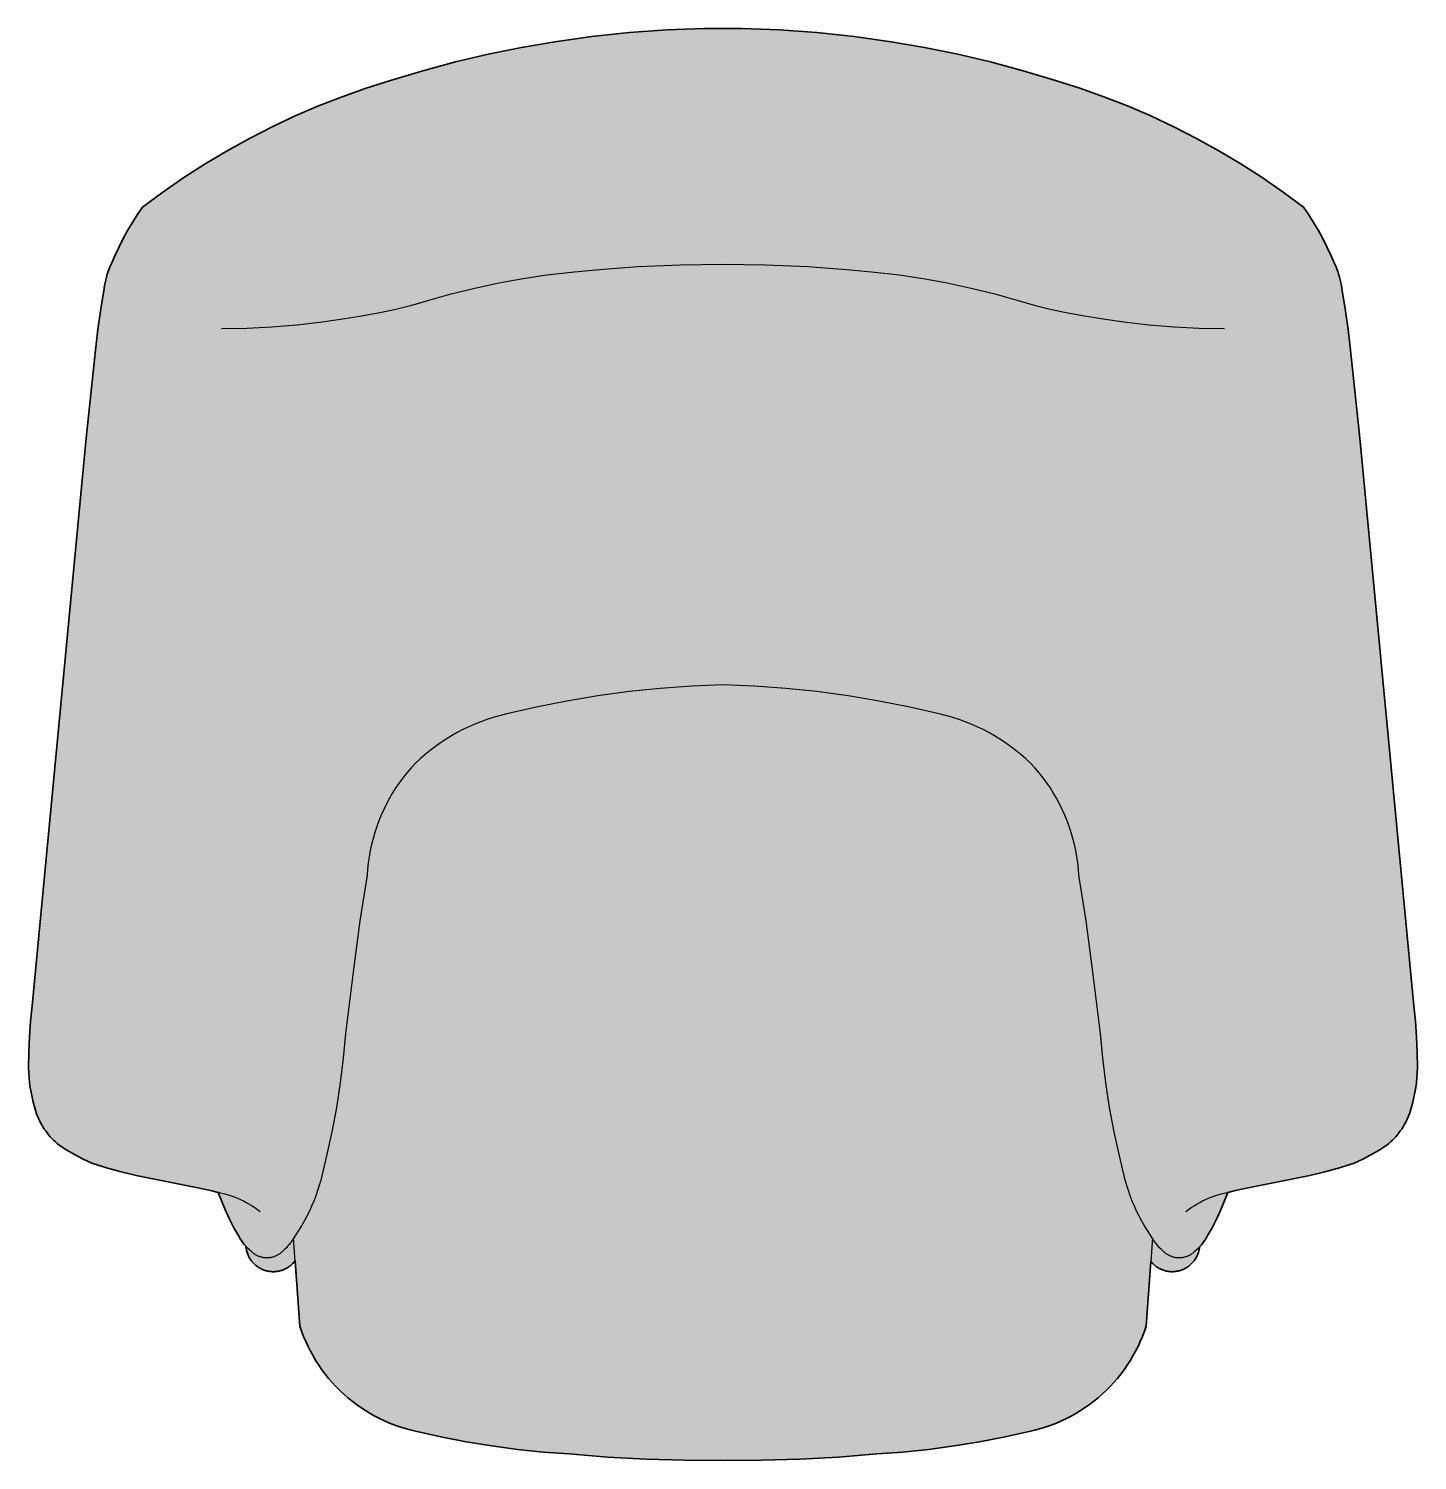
# Model space of a CAD drawing. Header units: millimetres. Extents: x 0 to 2344, y -1269 to 1051.
# Drawn here: x 27 to 948, y -1269 to -320 of the extents above; entities that cross this region are included whole.
import ezdxf

# ---------------------------------------------------------------- set-up
doc = ezdxf.new("R2010")
doc.units = ezdxf.units.MM
doc.layers.add('Blocks', color=7, linetype='Continuous')
doc.layers.add('Blocks$Fill', color=7, linetype='Continuous', true_color=0xffffff)
doc.layers.add('Blocks$Inner', color=7, linetype='Continuous', lineweight=25, true_color=0x007f00)
doc.layers.add('Blocks$Outline', color=7, linetype='Continuous', lineweight=35, true_color=0xff3f3f)

# ---------------------------------------------------------------- blocks, each defined once
blk = doc.blocks.new('Doze Lounge Chair High Back Top')
at = {"layer": 'Blocks$Fill'}
blk.add_hatch(color=256, dxfattribs=at).paths.add_polyline_path([(56.87, -643), (42.29, -639.77), (2.55, -631.75), (-7.36, -629.38), (-17.19, -626.72), (-26.94, -623.76), (-32.51, -621.01), (-37.98, -618.07), (-43.34, -614.94), (-48.6, -611.63), (-49.84, -610.6), (-51.05, -609.54), (-52.22, -608.43), (-53.35, -607.28), (-54.45, -606.1), (-55.5, -604.87), (-56.5, -603.61), (-57.47, -602.32), (-58.38, -601), (-59.25, -599.64), (-60.08, -598.25), (-60.85, -596.84), (-61.58, -595.4), (-62.25, -593.94), (-62.87, -592.45), (-63.45, -590.94), (-63.97, -589.42), (-64.91, -586.29), (-65.76, -583.13), (-66.5, -579.95), (-67.14, -576.75), (-67.67, -573.52), (-68.1, -570.28), (-68.43, -567.03), (-68.65, -563.77), (-68.77, -560.51), (-68.63, -550.18), (-68.19, -539.86), (-67.46, -529.55), (-24.36, -84.61), (-20.89, -57.24), (-18.37, -41.74), (-18.01, -39.87), (-17.6, -38), (-17.12, -36.15), (-16.59, -34.32), (-15.99, -32.5), (-15.34, -30.71), (-14.63, -28.94), (-11.45, -21.58), (-8.85, -16.05), (-6.07, -10.6), (-3.12, -5.25), (0, 0), (3.29, 5.15), (6.74, 10.19), (20.29, 20.25), (34.16, 29.86), (48.34, 39), (62.82, 47.65), (77.58, 55.83), (92.61, 63.5), (107.88, 70.67), (123.38, 77.32), (139.1, 83.46), (155.01, 89.06), (171.11, 94.13), (192.55, 100.63), (214.18, 106.47), (235.99, 111.63), (257.94, 116.12), (280.02, 119.93), (304.68, 123.39), (329.44, 125.98), (354.28, 127.72), (379.16, 128.58), (404.06, 128.58), (428.94, 127.72), (453.78, 125.98), (478.54, 123.39), (503.19, 119.93), (525.28, 116.12), (547.23, 111.63), (569.03, 106.47), (590.67, 100.63), (612.11, 94.13), (628.2, 89.06), (644.12, 83.46), (659.83, 77.32), (675.34, 70.67), (690.61, 63.5), (705.64, 55.83), (720.4, 47.65), (734.88, 39), (749.06, 29.86), (762.93, 20.25), (776.47, 10.19), (779.93, 5.15), (783.22, 0), (786.34, -5.25), (789.29, -10.6), (792.06, -16.05), (794.66, -21.58), (797.85, -28.94), (798.56, -30.71), (799.21, -32.5), (799.8, -34.32), (800.34, -36.15), (800.82, -38), (801.23, -39.87), (801.59, -41.74), (804.11, -57.24), (806.01, -70.91), (813.78, -142.98), (851.41, -539.86), (851.84, -550.18), (851.98, -560.51), (851.87, -563.77), (851.65, -567.03), (851.32, -570.28), (850.89, -573.52), (850.35, -576.75), (849.72, -579.95), (848.97, -583.13), (848.13, -586.29), (847.18, -589.42), (846.66, -590.94), (846.09, -592.45), (845.47, -593.94), (844.79, -595.4), (844.07, -596.84), (843.29, -598.25), (842.47, -599.64), (841.6, -601), (840.68, -602.32), (839.72, -603.61), (838.71, -604.87), (837.66, -606.1), (836.57, -607.28), (835.44, -608.43), (834.27, -609.54), (833.06, -610.6), (831.81, -611.63), (826.56, -614.94), (821.2, -618.07), (815.73, -621.01), (810.16, -623.76), (800.41, -626.72), (790.58, -629.38), (780.67, -631.75), (770.69, -633.81), (731.37, -641.8), (726.34, -643), (721.48, -654.99), (718.75, -660.8), (715.83, -666.52), (712.72, -672.13), (712.02, -673.3), (711.27, -674.45), (710.49, -675.56), (709.67, -676.65), (708.81, -677.72), (707.92, -678.75), (707.57, -679.12), (707.5, -679.75), (707.41, -680.37), (707.29, -680.98), (707.16, -681.6), (707, -682.21), (706.82, -682.81), (706.62, -683.41), (706.4, -683.99), (706.17, -684.57), (705.91, -685.15), (705.63, -685.71), (705.33, -686.26), (705.01, -686.81), (704.68, -687.34), (704.32, -687.86), (703.95, -688.36), (703.56, -688.85), (703.16, -689.33), (702.73, -689.8), (702.3, -690.25), (701.84, -690.69), (701.38, -691.11), (700.9, -691.52), (700.4, -691.91), (699.9, -692.28), (699.38, -692.64), (698.84, -692.97), (698.3, -693.29), (697.75, -693.59), (697.18, -693.87), (696.61, -694.13), (696.03, -694.36), (695.44, -694.58), (694.84, -694.78), (694.24, -694.96), (693.63, -695.11), (693.01, -695.25), (692.39, -695.36), (691.77, -695.45), (691.14, -695.52), (690.52, -695.57), (689.89, -695.6), (689.26, -695.6), (688.63, -695.59), (688, -695.55), (687.38, -695.49), (686.75, -695.4), (686.13, -695.3), (685.51, -695.17), (684.9, -695.03), (684.3, -694.86), (683.7, -694.67), (683.1, -694.46), (682.52, -694.23), (681.94, -693.98), (681.37, -693.7), (680.81, -693.41), (680.27, -693.1), (679.73, -692.78), (679.2, -692.43), (678.69, -692.06), (678.19, -691.68), (677.71, -691.28), (677.23, -690.86), (676.78, -690.43), (676.26, -689.87), (675.75, -689.29), (675.3, -688.74), (672.15, -731.7), (670.97, -735.12), (669.68, -738.5), (668.28, -741.83), (666.76, -745.11), (665.12, -748.34), (663.38, -751.5), (661.53, -754.61), (659.57, -757.65), (657.5, -760.61), (655.34, -763.51), (653.07, -766.33), (650.71, -769.06), (648.25, -771.72), (645.71, -774.28), (643.07, -776.76), (640.35, -779.14), (637.55, -781.43), (634.68, -783.62), (631.73, -785.71), (628.7, -787.69), (625.61, -789.57), (622.46, -791.34), (619.25, -793), (615.98, -794.55), (612.66, -795.98), (609.29, -797.3), (605.88, -798.49), (602.43, -799.57), (598.95, -800.53), (595.43, -801.37), (578.66, -805.12), (561.78, -808.38), (544.82, -811.14), (527.78, -813.4), (510.68, -815.16), (468.11, -818.54), (442.64, -819.96), (417.13, -820.68), (366.09, -820.68), (340.58, -819.96), (315.1, -818.54), (272.53, -815.16), (255.44, -813.4), (238.4, -811.14), (221.43, -808.38), (204.56, -805.12), (187.79, -801.37), (184.27, -800.53), (180.78, -799.57), (177.33, -798.49), (173.92, -797.3), (170.56, -795.98), (167.24, -794.55), (163.97, -793), (160.76, -791.34), (157.6, -789.57), (154.51, -787.69), (151.49, -785.71), (148.54, -783.62), (145.66, -781.43), (142.86, -779.14), (140.14, -776.76), (137.51, -774.28), (134.96, -771.72), (132.51, -769.06), (130.15, -766.33), (127.88, -763.51), (125.71, -760.61), (123.65, -757.65), (121.69, -754.61), (119.84, -751.5), (118.09, -748.34), (116.46, -745.11), (114.94, -741.83), (113.53, -738.5), (112.24, -735.12), (111.07, -731.7), (107.89, -688.43), (106.94, -689.56), (106.42, -690.12), (105.97, -690.56), (105.52, -690.99), (105.04, -691.4), (104.56, -691.79), (104.06, -692.16), (103.54, -692.52), (103.02, -692.86), (102.48, -693.18), (101.93, -693.49), (101.38, -693.77), (100.81, -694.03), (100.24, -694.28), (99.65, -694.5), (99.06, -694.71), (98.46, -694.89), (97.86, -695.06), (97.25, -695.2), (96.64, -695.32), (96.02, -695.42), (95.4, -695.5), (94.78, -695.55), (94.15, -695.59), (93.53, -695.6), (92.9, -695.6), (92.28, -695.57), (91.65, -695.52), (91.03, -695.44), (90.42, -695.35), (89.8, -695.23), (89.19, -695.1), (88.59, -694.94), (87.99, -694.76), (87.39, -694.57), (86.81, -694.35), (86.23, -694.11), (85.66, -693.85), (85.1, -693.57), (84.55, -693.27), (84.01, -692.96), (83.48, -692.62), (82.97, -692.27), (82.46, -691.9), (81.97, -691.51), (81.49, -691.11), (81.03, -690.69), (80.58, -690.25), (80.15, -689.8), (79.72, -689.33), (79.32, -688.85), (78.93, -688.36), (78.56, -687.86), (78.2, -687.34), (77.87, -686.81), (77.55, -686.26), (77.25, -685.71), (76.97, -685.15), (76.71, -684.57), (76.47, -683.99), (76.26, -683.41), (76.06, -682.81), (75.88, -682.21), (75.72, -681.6), (75.59, -680.98), (75.47, -680.37), (75.38, -679.75), (75.31, -679.12), (75.29, -678.73), (73.55, -676.65), (72.73, -675.56), (71.94, -674.45), (71.2, -673.3), (70.5, -672.13), (67.38, -666.52), (64.46, -660.8), (61.74, -654.99), (59.22, -649.08)], flags=0)
at = {"layer": 'Blocks$Inner'}
for points in [[(698.53, -655.64), (700.27, -654.32), (702.06, -653.06), (703.89, -651.86), (705.76, -650.73), (707.66, -649.66), (709.6, -648.65), (711.58, -647.71), (713.58, -646.84), (715.62, -646.04), (717.68, -645.31), (719.76, -644.65), (721.87, -644.06), (731.37, -641.8), (740.93, -639.77), (770.69, -633.81), (780.67, -631.75), (790.58, -629.38), (800.41, -626.72), (810.16, -623.76), (815.73, -621.01), (821.2, -618.07), (826.56, -614.94), (831.81, -611.63), (833.06, -610.6), (834.27, -609.54), (835.44, -608.43), (836.57, -607.28), (837.66, -606.1), (838.71, -604.87), (839.72, -603.61), (840.68, -602.32), (841.6, -601), (842.47, -599.64), (843.29, -598.25), (844.07, -596.84), (844.79, -595.4), (845.47, -593.94), (846.09, -592.45), (846.66, -590.94), (847.18, -589.42), (848.13, -586.29), (848.97, -583.13), (849.72, -579.95), (850.35, -576.75), (850.89, -573.52), (851.32, -570.28), (851.65, -567.03), (851.87, -563.77), (851.98, -560.51), (851.84, -550.18), (851.41, -539.86), (850.68, -529.55), (849.65, -519.27), (813.78, -142.98), (807.57, -84.61), (806.01, -70.91), (804.11, -57.24), (801.88, -43.63), (801.59, -41.74), (801.23, -39.87), (800.82, -38), (800.34, -36.15), (799.8, -34.32), (799.21, -32.5), (798.56, -30.71), (797.85, -28.94), (797.08, -27.19), (794.66, -21.58), (792.06, -16.05), (789.29, -10.6), (786.34, -5.25), (783.22, 0), (779.93, 5.15), (776.47, 10.19), (762.93, 20.25), (749.06, 29.86), (734.88, 39), (720.4, 47.65), (705.64, 55.83), (690.61, 63.5), (675.34, 70.67), (659.83, 77.32), (644.12, 83.46), (628.2, 89.06), (612.11, 94.13), (590.67, 100.63), (569.03, 106.47), (547.23, 111.63), (525.28, 116.12), (503.19, 119.93), (478.54, 123.39), (453.78, 125.98), (428.94, 127.72), (404.06, 128.58), (379.16, 128.58), (354.28, 127.72), (329.44, 125.98), (304.68, 123.39), (280.02, 119.93), (257.94, 116.12), (235.99, 111.63), (214.18, 106.47), (192.55, 100.63), (171.11, 94.13), (155.01, 89.06), (139.1, 83.46), (123.38, 77.32), (107.88, 70.67), (92.61, 63.5), (77.58, 55.83), (62.82, 47.65), (48.34, 39), (34.16, 29.86), (20.29, 20.25), (6.74, 10.19), (3.29, 5.15), (0, 0), (-3.12, -5.25), (-6.07, -10.6), (-8.85, -16.05), (-11.45, -21.58), (-13.86, -27.19), (-14.63, -28.94), (-15.34, -30.71), (-15.99, -32.5), (-16.59, -34.32), (-17.12, -36.15), (-17.6, -38), (-18.01, -39.87), (-18.37, -41.74), (-18.66, -43.63), (-20.89, -57.24), (-22.79, -70.91), (-24.36, -84.61), (-30.56, -142.98), (-66.43, -519.27), (-67.46, -529.55), (-68.19, -539.86), (-68.63, -550.18), (-68.77, -560.51), (-68.65, -563.77), (-68.43, -567.03), (-68.1, -570.28), (-67.67, -573.52), (-67.14, -576.75), (-66.5, -579.95), (-65.76, -583.13), (-64.91, -586.29), (-63.97, -589.42), (-63.45, -590.94), (-62.87, -592.45), (-62.25, -593.94), (-61.58, -595.4), (-60.85, -596.84), (-60.08, -598.25), (-59.25, -599.64), (-58.38, -601), (-57.47, -602.32), (-56.5, -603.61), (-55.5, -604.87), (-54.45, -606.1), (-53.35, -607.28), (-52.22, -608.43), (-51.05, -609.54), (-49.84, -610.6), (-48.6, -611.63), (-43.34, -614.94), (-37.98, -618.07), (-32.51, -621.01), (-26.94, -623.76), (-17.19, -626.72), (-7.36, -629.38), (2.55, -631.75), (12.53, -633.81), (42.29, -639.77), (51.84, -641.8), (61.35, -644.06), (63.46, -644.65), (65.54, -645.31), (67.6, -646.04), (69.63, -646.84), (71.64, -647.71), (73.61, -648.65), (75.55, -649.66), (77.46, -650.73), (79.33, -651.86), (81.16, -653.06), (82.94, -654.32), (84.68, -655.64)], [(59.15, -70.31), (75.87, -70.01), (92.58, -69.17), (109.25, -67.79), (125.87, -65.87), (142.42, -63.42), (153.23, -61.72), (163.99, -59.7), (174.67, -57.35), (185.28, -54.68), (195.81, -51.69), (211.39, -47.33), (227.09, -43.45), (242.91, -40.06), (258.83, -37.16), (274.83, -34.75), (290.89, -32.84), (307.01, -31.43), (335.16, -29.24), (363.37, -27.95), (391.61, -27.54), (419.84, -27.95), (448.05, -29.24), (476.21, -31.43), (492.32, -32.84), (508.39, -34.75), (524.39, -37.16), (540.3, -40.06), (556.12, -43.45), (571.83, -47.33), (587.41, -51.69), (597.93, -54.68), (608.54, -57.35), (619.23, -59.7), (629.98, -61.72), (640.79, -63.42), (657.34, -65.87), (673.96, -67.79), (690.64, -69.17), (707.34, -70.01), (724.07, -70.31)], [(726.34, -643), (723.99, -649.08), (721.48, -654.99), (718.75, -660.8), (715.83, -666.52), (712.72, -672.13), (712.02, -673.3), (711.27, -674.45), (710.49, -675.56), (709.67, -676.65), (708.81, -677.72), (707.92, -678.75), (706.99, -679.75), (706.03, -680.71), (705.03, -681.65), (704, -682.54), (703.63, -682.88), (703.24, -683.2), (702.84, -683.51), (702.44, -683.81), (702.02, -684.09), (701.59, -684.36), (701.16, -684.61), (700.71, -684.85), (700.26, -685.07), (699.8, -685.27), (699.34, -685.46), (698.87, -685.64), (698.39, -685.8), (697.9, -685.94), (697.42, -686.06), (696.93, -686.17), (696.43, -686.26), (695.93, -686.33), (695.43, -686.39), (694.93, -686.43), (694.43, -686.45), (693.93, -686.46), (693.42, -686.45), (692.92, -686.42), (692.42, -686.37), (691.92, -686.31), (691.42, -686.23), (690.93, -686.13), (690.44, -686.01), (689.95, -685.88), (689.47, -685.73), (689, -685.57), (688.53, -685.39), (688.07, -685.19), (687.61, -684.98), (687.16, -684.75), (686.72, -684.51), (686.29, -684.25), (685.87, -683.98), (685.45, -683.69), (685.05, -683.39), (684.66, -683.08), (684.27, -682.75), (683.9, -682.41), (682.95, -681.55), (682.01, -680.66), (681.11, -679.74), (680.24, -678.79), (679.4, -677.81), (678.59, -676.8), (677.82, -675.77), (677.08, -674.72), (676.38, -673.64), (675.71, -672.54), (675.07, -671.42), (673.03, -668.36), (671.08, -665.24), (669.24, -662.06), (667.5, -658.82), (665.87, -655.53), (664.34, -652.18), (662.92, -648.79), (661.61, -645.35), (660.41, -641.88), (659.32, -638.37), (658.34, -634.82), (654.41, -618.87), (650.94, -602.8), (647.95, -586.64), (645.44, -570.4), (643.41, -554.09), (641.86, -537.73), (636.44, -493.47), (632.37, -463.08), (627.59, -432.79), (627.28, -428.67), (626.83, -424.57), (626.24, -420.49), (625.5, -416.43), (624.62, -412.39), (623.6, -408.39), (622.45, -404.43), (621.16, -400.51), (619.73, -396.64), (618.17, -392.82), (616.47, -389.05), (614.65, -385.35), (612.7, -381.72), (610.62, -378.15), (608.42, -374.66), (606.11, -371.24), (603.67, -367.91), (601.12, -364.66), (598.46, -361.51), (595.43, -358.47), (592.29, -355.53), (589.06, -352.7), (585.73, -349.98), (582.31, -347.37), (578.81, -344.89), (575.22, -342.52), (571.56, -340.27), (567.82, -338.15), (564.02, -336.16), (560.14, -334.3), (556.21, -332.57), (552.22, -330.98), (548.18, -329.52), (544.09, -328.2), (539.96, -327.02), (535.79, -325.98), (515.5, -321.3), (495.07, -317.24), (474.53, -313.81), (453.89, -311.02), (433.18, -308.85), (412.41, -307.33), (391.61, -306.43), (370.8, -307.33), (350.03, -308.85), (329.32, -311.02), (308.69, -313.81), (288.15, -317.24), (267.72, -321.3), (247.43, -325.98), (243.26, -327.02), (239.13, -328.2), (235.04, -329.52), (231, -330.98), (227.01, -332.57), (223.07, -334.3), (219.2, -336.16), (215.39, -338.15), (211.66, -340.27), (207.99, -342.52), (204.41, -344.89), (200.9, -347.37), (197.49, -349.98), (194.16, -352.7), (190.93, -355.53), (187.79, -358.47), (184.76, -361.51), (182.1, -364.66), (179.55, -367.91), (177.11, -371.24), (174.79, -374.66), (172.59, -378.15), (170.52, -381.72), (168.57, -385.35), (166.74, -389.05), (165.05, -392.82), (163.49, -396.64), (162.06, -400.51), (160.77, -404.43), (159.61, -408.39), (158.6, -412.39), (157.72, -416.43), (156.98, -420.49), (156.39, -424.57), (155.93, -428.67), (155.62, -432.79), (150.84, -463.08), (146.77, -493.47), (141.36, -537.73), (139.81, -554.09), (137.78, -570.4), (135.27, -586.64), (132.28, -602.8), (128.81, -618.87), (124.87, -634.82), (123.9, -638.37), (122.81, -641.88), (121.61, -645.35), (120.3, -648.79), (118.88, -652.18), (117.35, -655.53), (115.72, -658.82), (113.98, -662.06), (112.13, -665.24), (110.19, -668.36), (108.15, -671.42), (107.51, -672.54), (106.84, -673.64), (106.14, -674.72), (105.4, -675.77), (104.62, -676.8), (103.81, -677.81), (102.97, -678.79), (102.1, -679.74), (101.2, -680.66), (100.27, -681.55), (99.31, -682.41), (98.94, -682.75), (98.56, -683.08), (98.17, -683.39), (97.76, -683.69), (97.35, -683.98), (96.93, -684.25), (96.5, -684.51), (96.06, -684.75), (95.61, -684.98), (95.15, -685.19), (94.69, -685.39), (94.22, -685.57), (93.74, -685.73), (93.26, -685.88), (92.78, -686.01), (92.29, -686.13), (91.79, -686.23), (91.3, -686.31), (90.8, -686.37), (90.3, -686.42), (89.79, -686.45), (89.29, -686.46), (88.79, -686.45), (88.29, -686.43), (87.78, -686.39), (87.28, -686.33), (86.79, -686.26), (86.29, -686.17), (85.8, -686.06), (85.31, -685.94), (84.83, -685.8), (84.35, -685.64), (83.88, -685.46), (83.41, -685.27), (82.95, -685.07), (82.5, -684.85), (82.06, -684.61), (81.62, -684.36), (81.2, -684.09), (80.78, -683.81), (80.37, -683.51), (79.98, -683.2), (79.59, -682.88), (79.22, -682.54), (78.19, -681.65), (77.19, -680.71), (76.23, -679.75), (75.3, -678.75), (74.41, -677.72), (73.55, -676.65), (72.73, -675.56), (71.94, -674.45), (71.2, -673.3), (70.5, -672.13), (67.38, -666.52), (64.46, -660.8), (61.74, -654.99), (59.22, -649.08), (56.87, -643)], [(676.43, -673.32), (672.15, -731.7), (670.97, -735.12), (669.68, -738.5), (668.28, -741.83), (666.76, -745.11), (665.12, -748.34), (663.38, -751.5), (661.53, -754.61), (659.57, -757.65), (657.5, -760.61), (655.34, -763.51), (653.07, -766.33), (650.71, -769.06), (648.25, -771.72), (645.71, -774.28), (643.07, -776.76), (640.35, -779.14), (637.55, -781.43), (634.68, -783.62), (631.73, -785.71), (628.7, -787.69), (625.61, -789.57), (622.46, -791.34), (619.25, -793), (615.98, -794.55), (612.66, -795.98), (609.29, -797.3), (605.88, -798.49), (602.43, -799.57), (598.95, -800.53), (595.43, -801.37), (578.66, -805.12), (561.78, -808.38), (544.82, -811.14), (527.78, -813.4), (510.68, -815.16), (493.54, -816.41), (468.11, -818.54), (442.64, -819.96), (417.13, -820.68), (391.61, -820.7), (366.09, -820.68), (340.58, -819.96), (315.1, -818.54), (289.67, -816.41), (272.53, -815.16), (255.44, -813.4), (238.4, -811.14), (221.43, -808.38), (204.56, -805.12), (187.79, -801.37), (184.27, -800.53), (180.78, -799.57), (177.33, -798.49), (173.92, -797.3), (170.56, -795.98), (167.24, -794.55), (163.97, -793), (160.76, -791.34), (157.6, -789.57), (154.51, -787.69), (151.49, -785.71), (148.54, -783.62), (145.66, -781.43), (142.86, -779.14), (140.14, -776.76), (137.51, -774.28), (134.96, -771.72), (132.51, -769.06), (130.15, -766.33), (127.88, -763.51), (125.71, -760.61), (123.65, -757.65), (121.69, -754.61), (119.84, -751.5), (118.09, -748.34), (116.46, -745.11), (114.94, -741.83), (113.53, -738.5), (112.24, -735.12), (111.07, -731.7), (106.78, -673.32)], [(107.93, -688.39), (107.44, -688.98), (106.94, -689.56), (106.42, -690.12), (105.97, -690.56), (105.52, -690.99), (105.04, -691.4), (104.56, -691.79), (104.06, -692.16), (103.54, -692.52), (103.02, -692.86), (102.48, -693.18), (101.93, -693.49), (101.38, -693.77), (100.81, -694.03), (100.24, -694.28), (99.65, -694.5), (99.06, -694.71), (98.46, -694.89), (97.86, -695.06), (97.25, -695.2), (96.64, -695.32), (96.02, -695.42), (95.4, -695.5), (94.78, -695.55), (94.15, -695.59), (93.53, -695.6), (92.9, -695.6), (92.28, -695.57), (91.65, -695.52), (91.03, -695.44), (90.42, -695.35), (89.8, -695.23), (89.19, -695.1), (88.59, -694.94), (87.99, -694.76), (87.39, -694.57), (86.81, -694.35), (86.23, -694.11), (85.66, -693.85), (85.1, -693.57), (84.55, -693.27), (84.01, -692.96), (83.48, -692.62), (82.97, -692.27), (82.46, -691.9), (81.97, -691.51), (81.49, -691.11), (81.03, -690.69), (80.58, -690.25), (80.15, -689.8), (79.72, -689.33), (79.32, -688.85), (78.93, -688.36), (78.56, -687.86), (78.2, -687.34), (77.87, -686.81), (77.55, -686.26), (77.25, -685.71), (76.97, -685.15), (76.71, -684.57), (76.47, -683.99), (76.26, -683.41), (76.06, -682.81), (75.88, -682.21), (75.72, -681.6), (75.59, -680.98), (75.47, -680.37), (75.38, -679.75), (75.31, -679.12), (75.29, -678.73)], [(707.57, -679.12), (707.5, -679.75), (707.41, -680.37), (707.29, -680.98), (707.16, -681.6), (707, -682.21), (706.82, -682.81), (706.62, -683.41), (706.4, -683.99), (706.17, -684.57), (705.91, -685.15), (705.63, -685.71), (705.33, -686.26), (705.01, -686.81), (704.68, -687.34), (704.32, -687.86), (703.95, -688.36), (703.56, -688.85), (703.16, -689.33), (702.73, -689.8), (702.3, -690.25), (701.84, -690.69), (701.38, -691.11), (700.9, -691.52), (700.4, -691.91), (699.9, -692.28), (699.38, -692.64), (698.84, -692.97), (698.3, -693.29), (697.75, -693.59), (697.18, -693.87), (696.61, -694.13), (696.03, -694.36), (695.44, -694.58), (694.84, -694.78), (694.24, -694.96), (693.63, -695.11), (693.01, -695.25), (692.39, -695.36), (691.77, -695.45), (691.14, -695.52), (690.52, -695.57), (689.89, -695.6), (689.26, -695.6), (688.63, -695.59), (688, -695.55), (687.38, -695.49), (686.75, -695.4), (686.13, -695.3), (685.51, -695.17), (684.9, -695.03), (684.3, -694.86), (683.7, -694.67), (683.1, -694.46), (682.52, -694.23), (681.94, -693.98), (681.37, -693.7), (680.81, -693.41), (680.27, -693.1), (679.73, -692.78), (679.2, -692.43), (678.69, -692.06), (678.19, -691.68), (677.71, -691.28), (677.23, -690.86), (676.78, -690.43), (676.26, -689.87), (675.75, -689.29), (675.27, -688.7)]]:
    blk.add_lwpolyline(points, dxfattribs=at)
at = {"layer": 'Blocks$Outline'}
for points in [[(56.87, -643), (51.84, -641.8), (42.29, -639.77), (12.53, -633.81), (2.55, -631.75), (-7.36, -629.38), (-17.19, -626.72), (-26.94, -623.76), (-32.51, -621.01), (-37.98, -618.07), (-43.34, -614.94), (-48.6, -611.63), (-49.84, -610.6), (-51.05, -609.54), (-52.22, -608.43), (-53.35, -607.28), (-54.45, -606.1), (-55.5, -604.87), (-56.5, -603.61), (-57.47, -602.32), (-58.38, -601), (-59.25, -599.64), (-60.08, -598.25), (-60.85, -596.84), (-61.58, -595.4), (-62.25, -593.94), (-62.87, -592.45), (-63.45, -590.94), (-63.97, -589.42), (-64.91, -586.29), (-65.76, -583.13), (-66.5, -579.95), (-67.14, -576.75), (-67.67, -573.52), (-68.1, -570.28), (-68.43, -567.03), (-68.65, -563.77), (-68.77, -560.51), (-68.63, -550.18), (-68.19, -539.86), (-67.46, -529.55), (-66.43, -519.27), (-30.56, -142.98), (-24.36, -84.61), (-22.79, -70.91), (-20.89, -57.24), (-18.66, -43.63), (-18.37, -41.74), (-18.01, -39.87), (-17.6, -38), (-17.12, -36.15), (-16.59, -34.32), (-15.99, -32.5), (-15.34, -30.71), (-14.63, -28.94), (-13.86, -27.19), (-11.45, -21.58), (-8.85, -16.05), (-6.07, -10.6), (-3.12, -5.25), (0, 0), (3.29, 5.15), (6.74, 10.19), (20.29, 20.25), (34.16, 29.86), (48.34, 39), (62.82, 47.65), (77.58, 55.83), (92.61, 63.5), (107.88, 70.67), (123.38, 77.32), (139.1, 83.46), (155.01, 89.06), (171.11, 94.13), (192.55, 100.63), (214.18, 106.47), (235.99, 111.63), (257.94, 116.12), (280.02, 119.93), (304.68, 123.39), (329.44, 125.98), (354.28, 127.72), (379.16, 128.58), (404.06, 128.58), (428.94, 127.72), (453.78, 125.98), (478.54, 123.39), (503.19, 119.93), (525.28, 116.12), (547.23, 111.63), (569.03, 106.47), (590.67, 100.63), (612.11, 94.13), (628.2, 89.06), (644.12, 83.46), (659.83, 77.32), (675.34, 70.67), (690.61, 63.5), (705.64, 55.83), (720.4, 47.65), (734.88, 39), (749.06, 29.86), (762.93, 20.25), (776.47, 10.19), (779.93, 5.15), (783.22, 0), (786.34, -5.25), (789.29, -10.6), (792.06, -16.05), (794.66, -21.58), (797.08, -27.19), (797.85, -28.94), (798.56, -30.71), (799.21, -32.5), (799.8, -34.32), (800.34, -36.15), (800.82, -38), (801.23, -39.87), (801.59, -41.74), (801.88, -43.63), (804.11, -57.24), (806.01, -70.91), (807.57, -84.61), (813.78, -142.98), (849.65, -519.27), (850.68, -529.55), (851.41, -539.86), (851.84, -550.18), (851.98, -560.51), (851.87, -563.77), (851.65, -567.03), (851.32, -570.28), (850.89, -573.52), (850.35, -576.75), (849.72, -579.95), (848.97, -583.13), (848.13, -586.29), (847.18, -589.42), (846.66, -590.94), (846.09, -592.45), (845.47, -593.94), (844.79, -595.4), (844.07, -596.84), (843.29, -598.25), (842.47, -599.64), (841.6, -601), (840.68, -602.32), (839.72, -603.61), (838.71, -604.87), (837.66, -606.1), (836.57, -607.28), (835.44, -608.43), (834.27, -609.54), (833.06, -610.6), (831.81, -611.63), (826.56, -614.94), (821.2, -618.07), (815.73, -621.01), (810.16, -623.76), (800.41, -626.72), (790.58, -629.38), (780.67, -631.75), (770.69, -633.81), (740.93, -639.77), (731.37, -641.8), (726.34, -643)], [(75.29, -678.73), (74.41, -677.72), (73.55, -676.65), (72.73, -675.56), (71.94, -674.45), (71.2, -673.3), (70.5, -672.13), (67.38, -666.52), (64.46, -660.8), (61.74, -654.99), (59.22, -649.08), (56.87, -643)], [(726.34, -643), (723.99, -649.08), (721.48, -654.99), (718.75, -660.8), (715.83, -666.52), (712.72, -672.13), (712.02, -673.3), (711.27, -674.45), (710.49, -675.56), (709.67, -676.65), (708.81, -677.72), (707.92, -678.75), (707.57, -679.12)], [(107.89, -688.43), (107.44, -688.98), (106.94, -689.56), (106.42, -690.12), (105.97, -690.56), (105.52, -690.99), (105.04, -691.4), (104.56, -691.79), (104.06, -692.16), (103.54, -692.52), (103.02, -692.86), (102.48, -693.18), (101.93, -693.49), (101.38, -693.77), (100.81, -694.03), (100.24, -694.28), (99.65, -694.5), (99.06, -694.71), (98.46, -694.89), (97.86, -695.06), (97.25, -695.2), (96.64, -695.32), (96.02, -695.42), (95.4, -695.5), (94.78, -695.55), (94.15, -695.59), (93.53, -695.6), (92.9, -695.6), (92.28, -695.57), (91.65, -695.52), (91.03, -695.44), (90.42, -695.35), (89.8, -695.23), (89.19, -695.1), (88.59, -694.94), (87.99, -694.76), (87.39, -694.57), (86.81, -694.35), (86.23, -694.11), (85.66, -693.85), (85.1, -693.57), (84.55, -693.27), (84.01, -692.96), (83.48, -692.62), (82.97, -692.27), (82.46, -691.9), (81.97, -691.51), (81.49, -691.11), (81.03, -690.69), (80.58, -690.25), (80.15, -689.8), (79.72, -689.33), (79.32, -688.85), (78.93, -688.36), (78.56, -687.86), (78.2, -687.34), (77.87, -686.81), (77.55, -686.26), (77.25, -685.71), (76.97, -685.15), (76.71, -684.57), (76.47, -683.99), (76.26, -683.41), (76.06, -682.81), (75.88, -682.21), (75.72, -681.6), (75.59, -680.98), (75.47, -680.37), (75.38, -679.75), (75.31, -679.12), (75.29, -678.73)], [(707.57, -679.12), (707.5, -679.75), (707.41, -680.37), (707.29, -680.98), (707.16, -681.6), (707, -682.21), (706.82, -682.81), (706.62, -683.41), (706.4, -683.99), (706.17, -684.57), (705.91, -685.15), (705.63, -685.71), (705.33, -686.26), (705.01, -686.81), (704.68, -687.34), (704.32, -687.86), (703.95, -688.36), (703.56, -688.85), (703.16, -689.33), (702.73, -689.8), (702.3, -690.25), (701.84, -690.69), (701.38, -691.11), (700.9, -691.52), (700.4, -691.91), (699.9, -692.28), (699.38, -692.64), (698.84, -692.97), (698.3, -693.29), (697.75, -693.59), (697.18, -693.87), (696.61, -694.13), (696.03, -694.36), (695.44, -694.58), (694.84, -694.78), (694.24, -694.96), (693.63, -695.11), (693.01, -695.25), (692.39, -695.36), (691.77, -695.45), (691.14, -695.52), (690.52, -695.57), (689.89, -695.6), (689.26, -695.6), (688.63, -695.59), (688, -695.55), (687.38, -695.49), (686.75, -695.4), (686.13, -695.3), (685.51, -695.17), (684.9, -695.03), (684.3, -694.86), (683.7, -694.67), (683.1, -694.46), (682.52, -694.23), (681.94, -693.98), (681.37, -693.7), (680.81, -693.41), (680.27, -693.1), (679.73, -692.78), (679.2, -692.43), (678.69, -692.06), (678.19, -691.68), (677.71, -691.28), (677.23, -690.86), (676.78, -690.43), (676.26, -689.87), (675.75, -689.29), (675.3, -688.74)], [(675.3, -688.74), (672.15, -731.7), (670.97, -735.12), (669.68, -738.5), (668.28, -741.83), (666.76, -745.11), (665.12, -748.34), (663.38, -751.5), (661.53, -754.61), (659.57, -757.65), (657.5, -760.61), (655.34, -763.51), (653.07, -766.33), (650.71, -769.06), (648.25, -771.72), (645.71, -774.28), (643.07, -776.76), (640.35, -779.14), (637.55, -781.43), (634.68, -783.62), (631.73, -785.71), (628.7, -787.69), (625.61, -789.57), (622.46, -791.34), (619.25, -793), (615.98, -794.55), (612.66, -795.98), (609.29, -797.3), (605.88, -798.49), (602.43, -799.57), (598.95, -800.53), (595.43, -801.37), (578.66, -805.12), (561.78, -808.38), (544.82, -811.14), (527.78, -813.4), (510.68, -815.16), (493.54, -816.41), (468.11, -818.54), (442.64, -819.96), (417.13, -820.68), (391.61, -820.7), (366.09, -820.68), (340.58, -819.96), (315.1, -818.54), (289.67, -816.41), (272.53, -815.16), (255.44, -813.4), (238.4, -811.14), (221.43, -808.38), (204.56, -805.12), (187.79, -801.37), (184.27, -800.53), (180.78, -799.57), (177.33, -798.49), (173.92, -797.3), (170.56, -795.98), (167.24, -794.55), (163.97, -793), (160.76, -791.34), (157.6, -789.57), (154.51, -787.69), (151.49, -785.71), (148.54, -783.62), (145.66, -781.43), (142.86, -779.14), (140.14, -776.76), (137.51, -774.28), (134.96, -771.72), (132.51, -769.06), (130.15, -766.33), (127.88, -763.51), (125.71, -760.61), (123.65, -757.65), (121.69, -754.61), (119.84, -751.5), (118.09, -748.34), (116.46, -745.11), (114.94, -741.83), (113.53, -738.5), (112.24, -735.12), (111.07, -731.7), (107.89, -688.43)]]:
    blk.add_lwpolyline(points, dxfattribs=at)

msp = doc.modelspace()

# ---------------------------------------------------------------- block references
at = {"layer": 'Blocks'}
msp.add_blockref('Doze Lounge Chair High Back Top', (96.1, -448.09), dxfattribs=at)

doc.saveas('drawing.dxf')
